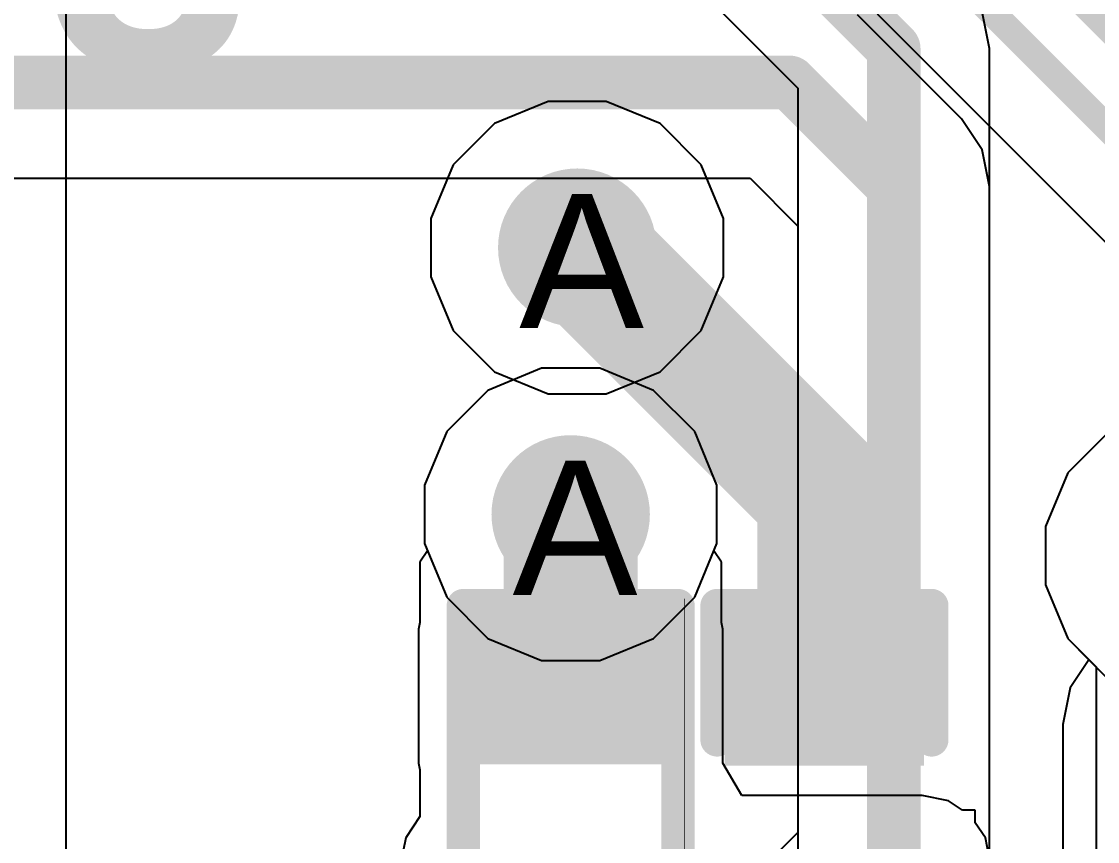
# Model space of a CAD drawing. Header units: inches. Extents: x 0 to 5271, y 0 to 5417.
# Drawn here: x 45.977 to 50.053, y 81.901 to 85.007 of the extents above; entities that cross this region are included whole.
import ezdxf

# ---------------------------------------------------------------- set-up
doc = ezdxf.new("R2010")
doc.units = ezdxf.units.IN
for name, color, linetype in [('Bottom Layer', 5, 'Continuous'), ('Drill Drawing', 1, 'Continuous'), ('L2_GND1', 16, 'Continuous'), ('L3_SIG1', 76, 'Continuous'), ('L4_PWR', 90, 'Continuous'), ('L5_GND2', 156, 'Continuous'), ('L6_SIG2', 130, 'Continuous'), ('L7_GND3', 216, 'Continuous'), ('Top Layer', 1, 'Continuous'), ('Top Overlay', 2, 'Continuous'), ('Top Paste', 8, 'Continuous'), ('Top Solder', 216, 'Continuous'), ('Via Holes', 16, 'Continuous')]:
    doc.layers.add(name, color=color, linetype=linetype)
doc.styles.add('Arial', font='', dxfattribs={"height": 0.2})
doc.styles.add('Arial_Bold', font='', dxfattribs={"height": 0.2})
doc.styles.get('Arial').set_extended_font_data('Arial')
doc.styles.get('Arial_Bold').set_extended_font_data('Arial', bold=True)

# ---------------------------------------------------------------- blocks, each defined once
blk = doc.blocks.new('C___0402_78')
at = {"layer": 'Top Layer'}
for points in [[(-0.6985, -0.3175), (-0.6985, 0.3175), (-0.2413, 0.3175), (-0.2413, -0.3175)], [(0.2413, -0.3175), (0.2413, 0.3175), (0.6985, 0.3175), (0.6985, -0.3175)]]:
    blk.add_hatch(color=1, dxfattribs=at).paths.add_polyline_path(points)
at = {"layer": 'Top Paste'}
for points in [[(-0.6985, -0.3175), (-0.6985, 0.3175), (-0.2413, 0.3175), (-0.2413, -0.3175)], [(0.2413, -0.3175), (0.2413, 0.3175), (0.6985, 0.3175), (0.6985, -0.3175)]]:
    blk.add_hatch(color=8, dxfattribs=at).paths.add_polyline_path(points)
at = {"layer": 'Top Solder'}
for points in [[(-0.7585, -0.3775), (-0.7585, 0.3775), (-0.1813, 0.3775), (-0.1813, -0.3775)], [(0.1813, -0.3775), (0.1813, 0.3775), (0.7585, 0.3775), (0.7585, -0.3775)]]:
    blk.add_hatch(color=216, dxfattribs=at).paths.add_polyline_path(points)
at = {"layer": 'Top Overlay'}
for points in [[(-0.7874, 0.4064, 0.127, 0.127, 0), (-0.7874, -0.4064, 0.127, 0.127, 0)], [(-0.7874, 0.4064, 0.127, 0.127, 0), (-0.2794, 0.4064, 0.127, 0.127, 0)], [(0.2794, 0.4064, 0.127, 0.127, 0), (0.7874, 0.4064, 0.127, 0.127, 0)], [(0.7874, 0.4064, 0.127, 0.127, 0), (0.7874, -0.4064, 0.127, 0.127, 0)], [(-0.7874, -0.4064, 0.127, 0.127, 0), (-0.2794, -0.4064, 0.127, 0.127, 0)], [(0.2794, -0.4064, 0.127, 0.127, 0), (0.7874, -0.4064, 0.127, 0.127, 0)]]:
    blk.add_lwpolyline(points, format="xyseb", dxfattribs=at)
for points in [[(-0.8191, 0.4064, 0.0635, 0.0635, 1), (-0.7556, 0.4064, 0.0635, 0.0635, 1)], [(-0.8191, 0.4064, 0.0635, 0.0635, 1), (-0.7556, 0.4064, 0.0635, 0.0635, 1)], [(-0.3111, 0.4064, 0.0635, 0.0635, 1), (-0.2476, 0.4064, 0.0635, 0.0635, 1)], [(0.2477, 0.4064, 0.0635, 0.0635, 1), (0.3112, 0.4064, 0.0635, 0.0635, 1)], [(0.7557, 0.4064, 0.0635, 0.0635, 1), (0.8192, 0.4064, 0.0635, 0.0635, 1)], [(0.7557, 0.4064, 0.0635, 0.0635, 1), (0.8192, 0.4064, 0.0635, 0.0635, 1)], [(-0.8191, -0.4064, 0.0635, 0.0635, 1), (-0.7556, -0.4064, 0.0635, 0.0635, 1)], [(-0.8191, -0.4064, 0.0635, 0.0635, 1), (-0.7556, -0.4064, 0.0635, 0.0635, 1)], [(-0.3111, -0.4064, 0.0635, 0.0635, 1), (-0.2476, -0.4064, 0.0635, 0.0635, 1)], [(0.2477, -0.4064, 0.0635, 0.0635, 1), (0.3112, -0.4064, 0.0635, 0.0635, 1)], [(0.7557, -0.4064, 0.0635, 0.0635, 1), (0.8192, -0.4064, 0.0635, 0.0635, 1)], [(0.7557, -0.4064, 0.0635, 0.0635, 1), (0.8192, -0.4064, 0.0635, 0.0635, 1)]]:
    blk.add_lwpolyline(points, format="xyseb", close=True, dxfattribs=at)
blk = doc.blocks.new('R___0402_191')
at = {"layer": 'Top Layer'}
for points in [[(-0.6985, -0.3175), (-0.6985, 0.3175), (-0.2413, 0.3175), (-0.2413, -0.3175)], [(0.2413, -0.3175), (0.2413, 0.3175), (0.6985, 0.3175), (0.6985, -0.3175)]]:
    blk.add_hatch(color=1, dxfattribs=at).paths.add_polyline_path(points)
at = {"layer": 'Top Paste'}
for points in [[(-0.6985, -0.3175), (-0.6985, 0.3175), (-0.2413, 0.3175), (-0.2413, -0.3175)], [(0.2413, -0.3175), (0.2413, 0.3175), (0.6985, 0.3175), (0.6985, -0.3175)]]:
    blk.add_hatch(color=8, dxfattribs=at).paths.add_polyline_path(points)
at = {"layer": 'Top Solder'}
for points in [[(-0.7535, -0.3725), (-0.7535, 0.3725), (-0.1863, 0.3725), (-0.1863, -0.3725)], [(0.1863, -0.3725), (0.1863, 0.3725), (0.7535, 0.3725), (0.7535, -0.3725)]]:
    blk.add_hatch(color=216, dxfattribs=at).paths.add_polyline_path(points)
at = {"layer": 'Top Overlay'}
for points in [[(-0.7874, 0.4064, 0.127, 0.127, 0), (0.7874, 0.4064, 0.127, 0.127, 0)], [(-0.7874, 0.4064, 0.127, 0.127, 0), (-0.7874, -0.4064, 0.127, 0.127, 0)], [(0.7874, 0.4064, 0.127, 0.127, 0), (0.7874, -0.4064, 0.127, 0.127, 0)], [(-0.7874, -0.4064, 0.127, 0.127, 0), (0.7874, -0.4064, 0.127, 0.127, 0)], [(-0.8128, -0.4318, 0.00323, 0.00323, 0), (0.8128, -0.4318, 0.00323, 0.00323, 0)]]:
    blk.add_lwpolyline(points, format="xyseb", dxfattribs=at)
for points in [[(-0.8191, 0.4064, 0.0635, 0.0635, 1), (-0.7556, 0.4064, 0.0635, 0.0635, 1)], [(-0.8191, 0.4064, 0.0635, 0.0635, 1), (-0.7556, 0.4064, 0.0635, 0.0635, 1)], [(0.7557, 0.4064, 0.0635, 0.0635, 1), (0.8192, 0.4064, 0.0635, 0.0635, 1)], [(0.7557, 0.4064, 0.0635, 0.0635, 1), (0.8192, 0.4064, 0.0635, 0.0635, 1)], [(-0.8191, -0.4064, 0.0635, 0.0635, 1), (-0.7556, -0.4064, 0.0635, 0.0635, 1)], [(-0.8191, -0.4064, 0.0635, 0.0635, 1), (-0.7556, -0.4064, 0.0635, 0.0635, 1)], [(0.7557, -0.4064, 0.0635, 0.0635, 1), (0.8192, -0.4064, 0.0635, 0.0635, 1)], [(0.7557, -0.4064, 0.0635, 0.0635, 1), (0.8192, -0.4064, 0.0635, 0.0635, 1)], [(-0.8136, -0.4318, 0.00161, 0.00161, 1), (-0.812, -0.4318, 0.00161, 0.00161, 1)], [(0.812, -0.4318, 0.00161, 0.00161, 1), (0.8136, -0.4318, 0.00161, 0.00161, 1)]]:
    blk.add_lwpolyline(points, format="xyseb", close=True, dxfattribs=at)

msp = doc.modelspace()

# ---------------------------------------------------------------- hatches: boundary and pattern name
at = {"layer": 'Bottom Layer'}
h = msp.add_hatch(color=5, dxfattribs=at)
edge = h.paths.add_edge_path()
edge.add_arc((48.0822, 84.1502), 0.3, 0, 360)
h = msp.add_hatch(color=5, dxfattribs=at)
edge = h.paths.add_edge_path()
edge.add_arc((48.0574, 83.1401), 0.3, 0, 360)
at = {"layer": 'L2_GND1'}
h = msp.add_hatch(color=16, dxfattribs=at)
edge = h.paths.add_edge_path()
edge.add_arc((48.0822, 84.1502), 0.3, 0, 360)
h = msp.add_hatch(color=16, dxfattribs=at)
edge = h.paths.add_edge_path()
edge.add_arc((48.0574, 83.1401), 0.3, 0, 360)
at = {"layer": 'L3_SIG1'}
h = msp.add_hatch(color=76, dxfattribs=at)
edge = h.paths.add_edge_path()
edge.add_arc((48.0822, 84.1502), 0.3, 0, 360)
h = msp.add_hatch(color=76, dxfattribs=at)
edge = h.paths.add_edge_path()
edge.add_arc((48.0574, 83.1401), 0.3, 0, 360)
at = {"layer": 'L4_PWR'}
h = msp.add_hatch(color=90, dxfattribs=at)
edge = h.paths.add_edge_path()
edge.add_arc((48.0822, 84.1502), 0.3, 0, 360)
h = msp.add_hatch(color=90, dxfattribs=at)
edge = h.paths.add_edge_path()
edge.add_arc((48.0574, 83.1401), 0.3, 0, 360)
at = {"layer": 'L5_GND2'}
h = msp.add_hatch(color=156, dxfattribs=at)
edge = h.paths.add_edge_path()
edge.add_arc((48.0822, 84.1502), 0.3, 0, 360)
h = msp.add_hatch(color=156, dxfattribs=at)
edge = h.paths.add_edge_path()
edge.add_arc((48.0574, 83.1401), 0.3, 0, 360)
at = {"layer": 'L6_SIG2'}
h = msp.add_hatch(color=130, dxfattribs=at)
edge = h.paths.add_edge_path()
edge.add_arc((48.0822, 84.1502), 0.3, 0, 360)
h = msp.add_hatch(color=130, dxfattribs=at)
edge = h.paths.add_edge_path()
edge.add_arc((48.0574, 83.1401), 0.3, 0, 360)
at = {"layer": 'L7_GND3'}
h = msp.add_hatch(color=216, dxfattribs=at)
edge = h.paths.add_edge_path()
edge.add_arc((48.0822, 84.1502), 0.3, 0, 360)
h = msp.add_hatch(color=216, dxfattribs=at)
edge = h.paths.add_edge_path()
edge.add_arc((48.0574, 83.1401), 0.3, 0, 360)
at = {"layer": 'Top Layer'}
h = msp.add_hatch(color=1, dxfattribs=at)
edge = h.paths.add_edge_path()
edge.add_arc((48.0822, 84.1502), 0.3, 0, 360)
h = msp.add_hatch(color=1, dxfattribs=at)
edge = h.paths.add_edge_path()
edge.add_arc((48.0574, 83.1401), 0.3, 0, 360)
for points in [[(48.3749, 82.7054), (47.7399, 82.7054), (47.7399, 82.1974), (48.3749, 82.1974)], [(49.336, 82.7055), (48.701, 82.7055), (48.701, 82.1975), (49.336, 82.1975)]]:
    msp.add_hatch(color=1, dxfattribs=at).paths.add_polyline_path(points)
at = {"layer": 'Via Holes'}
h = msp.add_hatch(color=7, dxfattribs=at)
edge = h.paths.add_edge_path()
edge.add_arc((48.0822, 84.1502), 0.15, 0, 360)
h = msp.add_hatch(color=7, dxfattribs=at)
edge = h.paths.add_edge_path()
edge.add_arc((48.0574, 83.1401), 0.15, 0, 360)

# ---------------------------------------------------------------- linework, layer by layer
at = {"layer": 'Bottom Layer'}
for p, q in [((49.5373, 84.6387), (49.1436, 85.0324)), ((49.6159, 84.521), (49.5373, 84.6387)), ((49.5373, 84.6387), (49.5373, 84.6387)), ((49.6435, 84.3823), (49.6159, 84.521)), ((44.2468, 84.4134), (48.737, 84.4134)), ((48.737, 84.4134), (48.9184, 84.2321)), ((49.6435, 81.7855), (49.6435, 84.3823)), ((49.6435, 84.3823), (49.6435, 84.3823)), ((48.9184, 84.2321), (48.9184, 81.9356)), ((47.9472, 83.6941), (47.7436, 83.6097)), ((48.1676, 83.6941), (47.9472, 83.6941)), ((48.3712, 83.6097), (48.1676, 83.6941)), ((47.7436, 83.6097), (47.5878, 83.4539)), ((48.5271, 83.4539), (48.3712, 83.6097)), ((47.5878, 83.4539), (47.5034, 83.2503)), ((48.6114, 83.2503), (48.5271, 83.4539)), ((50.0961, 83.4533), (49.9402, 83.2974)), ((49.9402, 83.2974), (49.8559, 83.0938)), ((47.5034, 83.2503), (47.5034, 83.0299)), ((48.6114, 83.0299), (48.6114, 83.2503)), ((49.8559, 83.0938), (49.8559, 82.8734)), ((47.5034, 83.0299), (47.5878, 82.8262)), ((48.5271, 82.8262), (48.6114, 83.0299)), ((49.8559, 82.8734), (49.9402, 82.6698)), ((47.5878, 82.8262), (47.7436, 82.6704)), ((48.3712, 82.6704), (48.5271, 82.8262)), ((47.7436, 82.6704), (47.9472, 82.5861)), ((48.1676, 82.5861), (48.3712, 82.6704)), ((49.9402, 82.6698), (50.0473, 82.5627)), ((47.9472, 82.5861), (48.1676, 82.5861)), ((50.0473, 82.5627), (50.0473, 81.11)), ((48.9184, 81.9356), (48.3284, 81.3457))]:
    msp.add_line(p, q, dxfattribs=at)
for points in [[(44.2468, 84.776, 0.2032, 0.2032, 0), (48.8872, 84.776, 0.2032, 0.2032, 0)], [(48.8872, 84.776, 0.2032, 0.2032, 0), (49.2809, 84.3823, 0.2032, 0.2032, 0)], [(49.2809, 81.7855, 0.2032, 0.2032, 0), (49.2809, 84.3823, 0.2032, 0.2032, 0)]]:
    msp.add_lwpolyline(points, format="xyseb", dxfattribs=at)
for points in [[(48.8364, 84.776, 0.1016, 0.1016, 1), (48.938, 84.776, 0.1016, 0.1016, 1)], [(48.8364, 84.776, 0.1016, 0.1016, 1), (48.938, 84.776, 0.1016, 0.1016, 1)], [(49.2301, 84.3823, 0.1016, 0.1016, 1), (49.3317, 84.3823, 0.1016, 0.1016, 1)], [(49.2301, 84.3823, 0.1016, 0.1016, 1), (49.3317, 84.3823, 0.1016, 0.1016, 1)]]:
    msp.add_lwpolyline(points, format="xyseb", close=True, dxfattribs=at)
at = {"layer": 'L2_GND1'}
for p, q in [((47.9472, 83.6941), (47.7436, 83.6097)), ((48.1676, 83.6941), (47.9472, 83.6941)), ((48.3712, 83.6097), (48.1676, 83.6941)), ((47.7436, 83.6097), (47.5878, 83.4539)), ((48.5271, 83.4539), (48.3712, 83.6097)), ((47.5878, 83.4539), (47.5034, 83.2503)), ((48.6114, 83.2503), (48.5271, 83.4539)), ((50.0961, 83.4533), (49.9402, 83.2974)), ((49.9402, 83.2974), (49.8559, 83.0938)), ((47.5034, 83.2503), (47.5034, 83.0299)), ((48.6114, 83.0299), (48.6114, 83.2503)), ((49.8559, 83.0938), (49.8559, 82.8734)), ((47.5034, 83.0299), (47.5878, 82.8262)), ((48.5271, 82.8262), (48.6114, 83.0299)), ((49.8559, 82.8734), (49.9402, 82.6698)), ((47.5878, 82.8262), (47.7436, 82.6704)), ((48.3712, 82.6704), (48.5271, 82.8262)), ((47.7436, 82.6704), (47.9472, 82.5861)), ((48.1676, 82.5861), (48.3712, 82.6704)), ((49.9402, 82.6698), (50.0961, 82.514)), ((47.9472, 82.5861), (48.1676, 82.5861))]:
    msp.add_line(p, q, dxfattribs=at)
at = {"layer": 'L3_SIG1'}
for p, q in [((47.9472, 83.6941), (47.7436, 83.6097)), ((48.1676, 83.6941), (47.9472, 83.6941)), ((48.3712, 83.6097), (48.1676, 83.6941)), ((47.7436, 83.6097), (47.5878, 83.4539)), ((48.5271, 83.4539), (48.3712, 83.6097)), ((47.5878, 83.4539), (47.5034, 83.2503)), ((48.6114, 83.2503), (48.5271, 83.4539)), ((50.0961, 83.4533), (49.9402, 83.2974)), ((49.9402, 83.2974), (49.8559, 83.0938)), ((47.5034, 83.2503), (47.5034, 83.0299)), ((48.6114, 83.0299), (48.6114, 83.2503)), ((49.8559, 83.0938), (49.8559, 82.8734)), ((47.5034, 83.0299), (47.5878, 82.8262)), ((48.5271, 82.8262), (48.6114, 83.0299)), ((49.8559, 82.8734), (49.9402, 82.6698)), ((47.5878, 82.8262), (47.7436, 82.6704)), ((48.3712, 82.6704), (48.5271, 82.8262)), ((47.7436, 82.6704), (47.9472, 82.5861)), ((48.1676, 82.5861), (48.3712, 82.6704)), ((49.9402, 82.6698), (50.0961, 82.514)), ((47.9472, 82.5861), (48.1676, 82.5861))]:
    msp.add_line(p, q, dxfattribs=at)
at = {"layer": 'L4_PWR'}
for p, q in [((47.972, 84.7042), (47.7684, 84.6199)), ((48.1924, 84.7042), (47.972, 84.7042)), ((48.396, 84.6199), (48.1924, 84.7042)), ((47.7684, 84.6199), (47.6125, 84.464)), ((48.5519, 84.464), (48.396, 84.6199)), ((47.6125, 84.464), (47.5282, 84.2604)), ((48.6362, 84.2604), (48.5519, 84.464)), ((47.5282, 84.2604), (47.5282, 84.04)), ((48.6362, 84.04), (48.6362, 84.2604)), ((47.5282, 84.04), (47.6125, 83.8364)), ((48.5519, 83.8364), (48.6362, 84.04)), ((47.6125, 83.8364), (47.7684, 83.6805)), ((48.396, 83.6805), (48.5519, 83.8364)), ((47.7684, 83.6805), (47.972, 83.5962)), ((48.1924, 83.5962), (48.396, 83.6805)), ((47.972, 83.5962), (48.1924, 83.5962)), ((50.0961, 83.4533), (49.9402, 83.2974)), ((49.9402, 83.2974), (49.8559, 83.0938)), ((49.8559, 83.0938), (49.8559, 82.8734)), ((49.8559, 82.8734), (49.9402, 82.6698)), ((49.9402, 82.6698), (50.0961, 82.514))]:
    msp.add_line(p, q, dxfattribs=at)
at = {"layer": 'L5_GND2'}
for p, q in [((49.2189, 85.036), (50.134, 84.1209)), ((47.9472, 83.6941), (47.7436, 83.6097)), ((48.1676, 83.6941), (47.9472, 83.6941)), ((48.3712, 83.6097), (48.1676, 83.6941)), ((47.7436, 83.6097), (47.5878, 83.4539)), ((48.5271, 83.4539), (48.3712, 83.6097)), ((47.5878, 83.4539), (47.5034, 83.2503)), ((48.6114, 83.2503), (48.5271, 83.4539)), ((50.0961, 83.4533), (49.9402, 83.2974)), ((49.9402, 83.2974), (49.8559, 83.0938)), ((47.5034, 83.2503), (47.5034, 83.0299)), ((48.6114, 83.0299), (48.6114, 83.2503)), ((49.8559, 83.0938), (49.8559, 82.8734)), ((47.5034, 83.0299), (47.5878, 82.8262)), ((48.5271, 82.8262), (48.6114, 83.0299)), ((49.8559, 82.8734), (49.9402, 82.6698)), ((47.5878, 82.8262), (47.7436, 82.6704)), ((48.3712, 82.6704), (48.5271, 82.8262)), ((47.7436, 82.6704), (47.9472, 82.5861)), ((48.1676, 82.5861), (48.3712, 82.6704)), ((49.9402, 82.6698), (50.0961, 82.514)), ((47.9472, 82.5861), (48.1676, 82.5861))]:
    msp.add_line(p, q, dxfattribs=at)
for points in [[(49.7079, 85.3673, 0.1016, 0.1016, 0), (50.4653, 84.6099, 0.1016, 0.1016, 0)], [(49.4386, 85.2558, 0.1016, 0.1016, 0), (50.3537, 84.3407, 0.1016, 0.1016, 0)]]:
    msp.add_lwpolyline(points, format="xyseb", dxfattribs=at)
at = {"layer": 'L6_SIG2'}
for p, q in [((48.3102, 85.3624), (48.9184, 84.7543)), ((49.6435, 84.9045), (49.6159, 85.0432)), ((49.6435, 81.2189), (49.6435, 84.9045)), ((48.9184, 84.7543), (48.9184, 81.2064)), ((47.9472, 83.6941), (47.7436, 83.6097)), ((48.1676, 83.6941), (47.9472, 83.6941)), ((48.3712, 83.6097), (48.1676, 83.6941)), ((47.7436, 83.6097), (47.5878, 83.4539)), ((48.5271, 83.4539), (48.3712, 83.6097)), ((47.5878, 83.4539), (47.5034, 83.2503)), ((48.6114, 83.2503), (48.5271, 83.4539)), ((50.0961, 83.4533), (49.9402, 83.2974)), ((49.9402, 83.2974), (49.8559, 83.0938)), ((47.5034, 83.2503), (47.5034, 83.0299)), ((48.6114, 83.0299), (48.6114, 83.2503)), ((49.8559, 83.0938), (49.8559, 82.8734)), ((47.5034, 83.0299), (47.5878, 82.8262)), ((48.5271, 82.8262), (48.6114, 83.0299)), ((49.8559, 82.8734), (49.9402, 82.6698)), ((47.5878, 82.8262), (47.7436, 82.6704)), ((48.3712, 82.6704), (48.5271, 82.8262)), ((47.7436, 82.6704), (47.9472, 82.5861)), ((48.1676, 82.5861), (48.3712, 82.6704)), ((49.9402, 82.6698), (50.0961, 82.514)), ((47.9472, 82.5861), (48.1676, 82.5861))]:
    msp.add_line(p, q, dxfattribs=at)
for points in [[(48.4604, 85.725, 0.2032, 0.2032, 0), (49.2809, 84.9045, 0.2032, 0.2032, 0)], [(49.2809, 80.7663, 0.2032, 0.2032, 0), (49.2809, 84.9045, 0.2032, 0.2032, 0)]]:
    msp.add_lwpolyline(points, format="xyseb", dxfattribs=at)
msp.add_lwpolyline([(49.2301, 84.9045, 0.1016, 0.1016, 1), (49.3317, 84.9045, 0.1016, 0.1016, 1)], format="xyseb", close=True, dxfattribs=at)
msp.add_lwpolyline([(49.2301, 84.9045, 0.1016, 0.1016, 1), (49.3317, 84.9045, 0.1016, 0.1016, 1)], format="xyseb", close=True, dxfattribs=at)
at = {"layer": 'L7_GND3'}
for p, q in [((47.9472, 83.6941), (47.7436, 83.6097)), ((48.1676, 83.6941), (47.9472, 83.6941)), ((48.3712, 83.6097), (48.1676, 83.6941)), ((47.7436, 83.6097), (47.5878, 83.4539)), ((48.5271, 83.4539), (48.3712, 83.6097)), ((47.5878, 83.4539), (47.5034, 83.2503)), ((48.6114, 83.2503), (48.5271, 83.4539)), ((50.0961, 83.4533), (49.9402, 83.2974)), ((49.9402, 83.2974), (49.8559, 83.0938)), ((47.5034, 83.2503), (47.5034, 83.0299)), ((48.6114, 83.0299), (48.6114, 83.2503)), ((49.8559, 83.0938), (49.8559, 82.8734)), ((47.5034, 83.0299), (47.5878, 82.8262)), ((48.5271, 82.8262), (48.6114, 83.0299)), ((49.8559, 82.8734), (49.9402, 82.6698)), ((47.5878, 82.8262), (47.7436, 82.6704)), ((48.3712, 82.6704), (48.5271, 82.8262)), ((47.7436, 82.6704), (47.9472, 82.5861)), ((48.1676, 82.5861), (48.3712, 82.6704)), ((49.9402, 82.6698), (50.0961, 82.514)), ((47.9472, 82.5861), (48.1676, 82.5861))]:
    msp.add_line(p, q, dxfattribs=at)
at = {"layer": 'Top Layer'}
for p, q in [((46.1467, 80.68), (46.1467, 97.3901)), ((47.9472, 83.6941), (47.7436, 83.6097)), ((48.1676, 83.6941), (47.9472, 83.6941)), ((48.3712, 83.6097), (48.1676, 83.6941)), ((47.7436, 83.6097), (47.5878, 83.4539)), ((48.5271, 83.4539), (48.3712, 83.6097)), ((47.5878, 83.4539), (47.5034, 83.2503)), ((48.6114, 83.2503), (48.5271, 83.4539)), ((50.0961, 83.4533), (49.9402, 83.2974)), ((49.9402, 83.2974), (49.8559, 83.0938)), ((47.5034, 83.2503), (47.5034, 83.0299)), ((48.6114, 83.0299), (48.6114, 83.2503)), ((49.8559, 83.0938), (49.8559, 82.8734)), ((47.5034, 83.0299), (47.5147, 83.0026)), ((48.6001, 83.0026), (48.6114, 83.0299)), ((47.5147, 83.0026), (47.4859, 82.9594)), ((48.6289, 82.9594), (48.6001, 83.0026)), ((47.4859, 82.9594), (47.4859, 82.9594)), ((47.4859, 82.9594), (47.4859, 82.7305)), ((48.6289, 82.7305), (48.6289, 82.9594)), ((48.6289, 82.9594), (48.6289, 82.9594)), ((49.8559, 82.8734), (49.9402, 82.6698)), ((47.4859, 82.7305), (47.4809, 82.7054)), ((47.4809, 82.7054), (47.4809, 82.1974)), ((48.6339, 82.7054), (48.6289, 82.7305)), ((48.6339, 82.1974), (48.6339, 82.7054)), ((49.9402, 82.6698), (50.0205, 82.5896)), ((50.0205, 82.5896), (49.9491, 82.4827)), ((49.9491, 82.4827), (49.9214, 82.3439)), ((49.9214, 82.3439), (49.9215, 82.3439)), ((49.9215, 82.3439), (49.9215, 81.04)), ((47.4809, 82.1974), (47.4859, 82.1724)), ((47.4859, 82.1724), (47.4859, 81.9956)), ((48.7052, 82.0754), (48.6339, 82.1974)), ((49.3888, 82.0754), (48.7052, 82.0754)), ((49.4879, 82.0557), (49.3888, 82.0754)), ((49.5418, 82.0197), (49.4879, 82.0557)), ((49.59, 82.0197), (49.5418, 82.0197)), ((49.59, 81.9725), (49.59, 82.0197)), ((47.4859, 81.9956), (47.4324, 81.9156)), ((49.628, 81.9156), (49.59, 81.9725)), ((47.4324, 81.9156), (47.4127, 81.8165)), ((49.6477, 81.8165), (49.628, 81.9156))]:
    msp.add_line(p, q, dxfattribs=at)
for points in [[(48.0822, 84.1502, 0.508, 0.508, 0), (49.0185, 83.2139, 0.508, 0.508, 0)], [(49.0185, 82.4769, 0.508, 0.508, 0), (49.0185, 83.2139, 0.508, 0.508, 0)], [(48.0574, 82.4768, 0.508, 0.508, 0), (48.0574, 83.1401, 0.508, 0.508, 0)]]:
    msp.add_lwpolyline(points, format="xyseb", dxfattribs=at)
for points in [[(47.9552, 84.1502, 0.254, 0.254, 1), (48.2092, 84.1502, 0.254, 0.254, 1)], [(48.8915, 83.2139, 0.254, 0.254, 1), (49.1455, 83.2139, 0.254, 0.254, 1)], [(48.8915, 83.2139, 0.254, 0.254, 1), (49.1455, 83.2139, 0.254, 0.254, 1)], [(47.9304, 83.1401, 0.254, 0.254, 1), (48.1844, 83.1401, 0.254, 0.254, 1)], [(47.9304, 82.4768, 0.254, 0.254, 1), (48.1844, 82.4768, 0.254, 0.254, 1)], [(48.8915, 82.4769, 0.254, 0.254, 1), (49.1455, 82.4769, 0.254, 0.254, 1)]]:
    msp.add_lwpolyline(points, format="xyseb", close=True, dxfattribs=at)

# ---------------------------------------------------------------- block references
at = {"rotation": 90}
for name, p in [('R___0402_191', (48.0574, 82.0069)), ('C___0402_78', (49.0185, 82.0069))]:
    msp.add_blockref(name, p, dxfattribs=at)

# ---------------------------------------------------------------- texts
at = {"layer": 'Drill Drawing', "style": 'Arial'}
for p in [(47.8621, 83.8455), (47.8373, 82.8353)]:
    msp.add_text('A', height=0.508, dxfattribs=at).set_placement(p)
at = {"layer": 'Top Overlay', "style": 'Arial_Bold'}
msp.add_text('VCC_SD_3V3', height=1.016, rotation=360, dxfattribs=at).set_placement((37.7842, 84.83))

doc.saveas('drawing.dxf')
